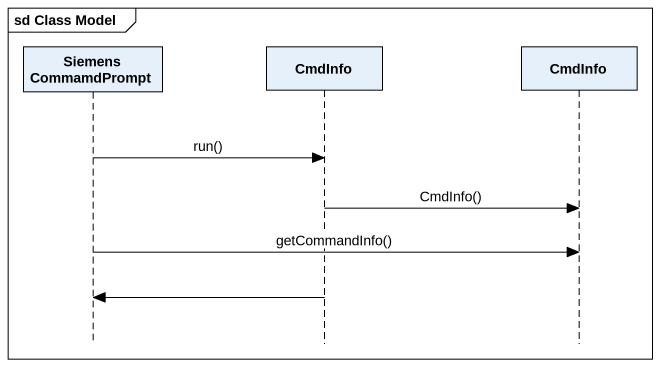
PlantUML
@startuml
mainframe sd Class Model
hide footbox
participant SiemensCommamdPrompt
participant CmdInfo
participant "CmdInfo" as CmdInfo_2

SiemensCommamdPrompt -> CmdInfo : run()
CmdInfo -> CmdInfo_2 : CmdInfo()
SiemensCommamdPrompt -> CmdInfo_2 : getCommandInfo()
CmdInfo -> SiemensCommamdPrompt
@enduml
